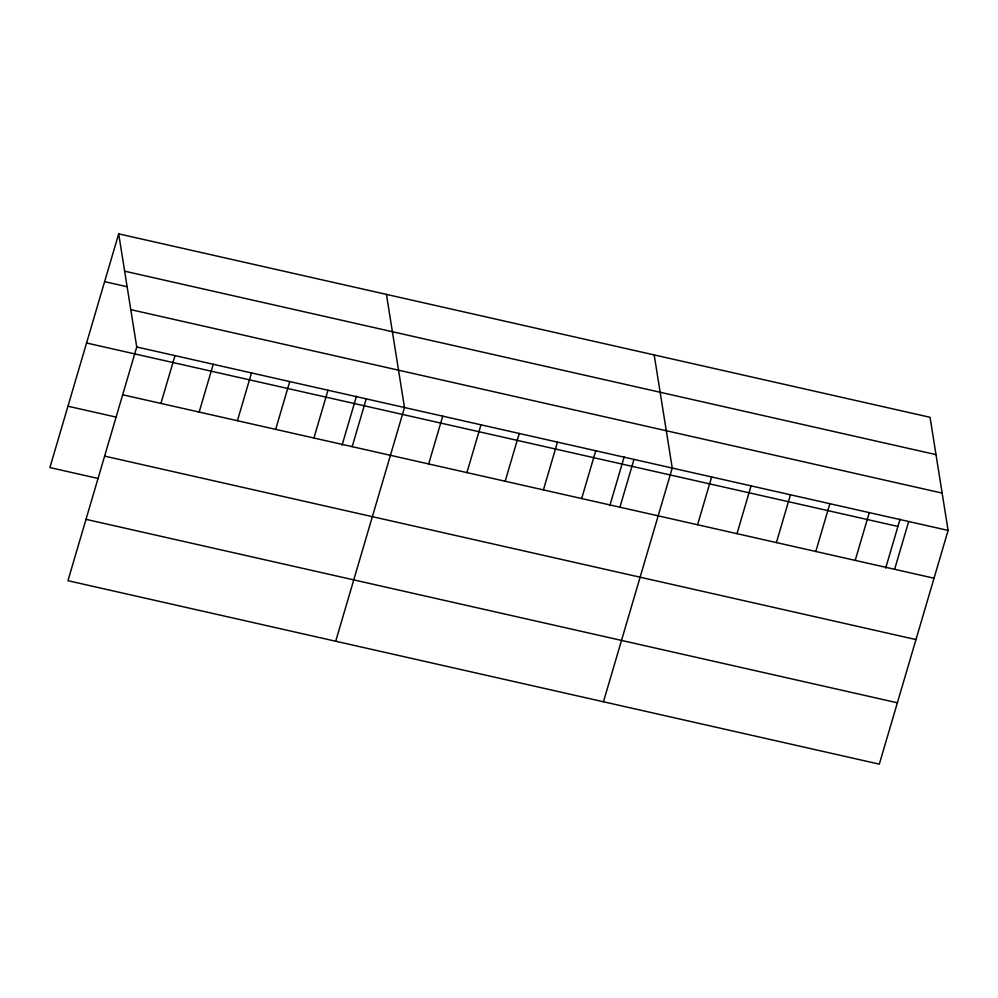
<?xml version="1.0" encoding="UTF-8"?>
<svg xmlns="http://www.w3.org/2000/svg" width="998" height="998" viewBox="0 0 998 998"><rect width="100%" height="100%" fill="white"/><g stroke="black" fill="none" stroke-linecap="round" stroke-linejoin="round"><path stroke-width="1.5" d="M118.687 233.856L136.738 346.98L67.951 580.699L879.313 764.144L948.1 530.425L930.049 417.301L118.687 233.856L49.9 467.575L98.453 478.553M160.915 403.417L174.987 355.625M199.163 412.062L213.235 364.27M237.424 420.719L251.484 372.928M275.673 429.365L289.732 381.573M313.921 438.01L327.98 390.218M342.052 445.208L356.461 396.231M352.169 446.655L366.241 398.863M335.702 641.24L404.489 407.521L386.438 294.385M428.666 463.958L442.738 416.166M466.914 472.603L480.986 424.811M505.175 481.248L519.234 433.456M543.423 489.893L557.483 442.114M581.672 498.551L595.731 450.759M609.803 505.736L624.212 456.772M619.92 507.196L633.98 459.404M603.453 701.769L672.24 468.05L654.189 354.926M697.577 524.748L711.649 476.969M736.986 533.668L751.057 485.876M776.394 542.575L790.466 494.783M815.803 551.482L829.874 503.691M855.211 560.389L869.283 512.61M885.663 568.111L900.084 519.147M894.62 569.309L908.691 521.517M124.638 271.182L936.012 454.626M104.628 281.648L126.696 286.638M130.775 309.642L942.149 493.099M136.738 346.98L948.1 530.425M86.564 343L897.926 526.445M122.667 394.771L934.041 578.216M67.964 406.223L116.504 417.189M104.615 456.123L915.977 639.568M86.003 519.347L897.377 702.792"/></g></svg>
